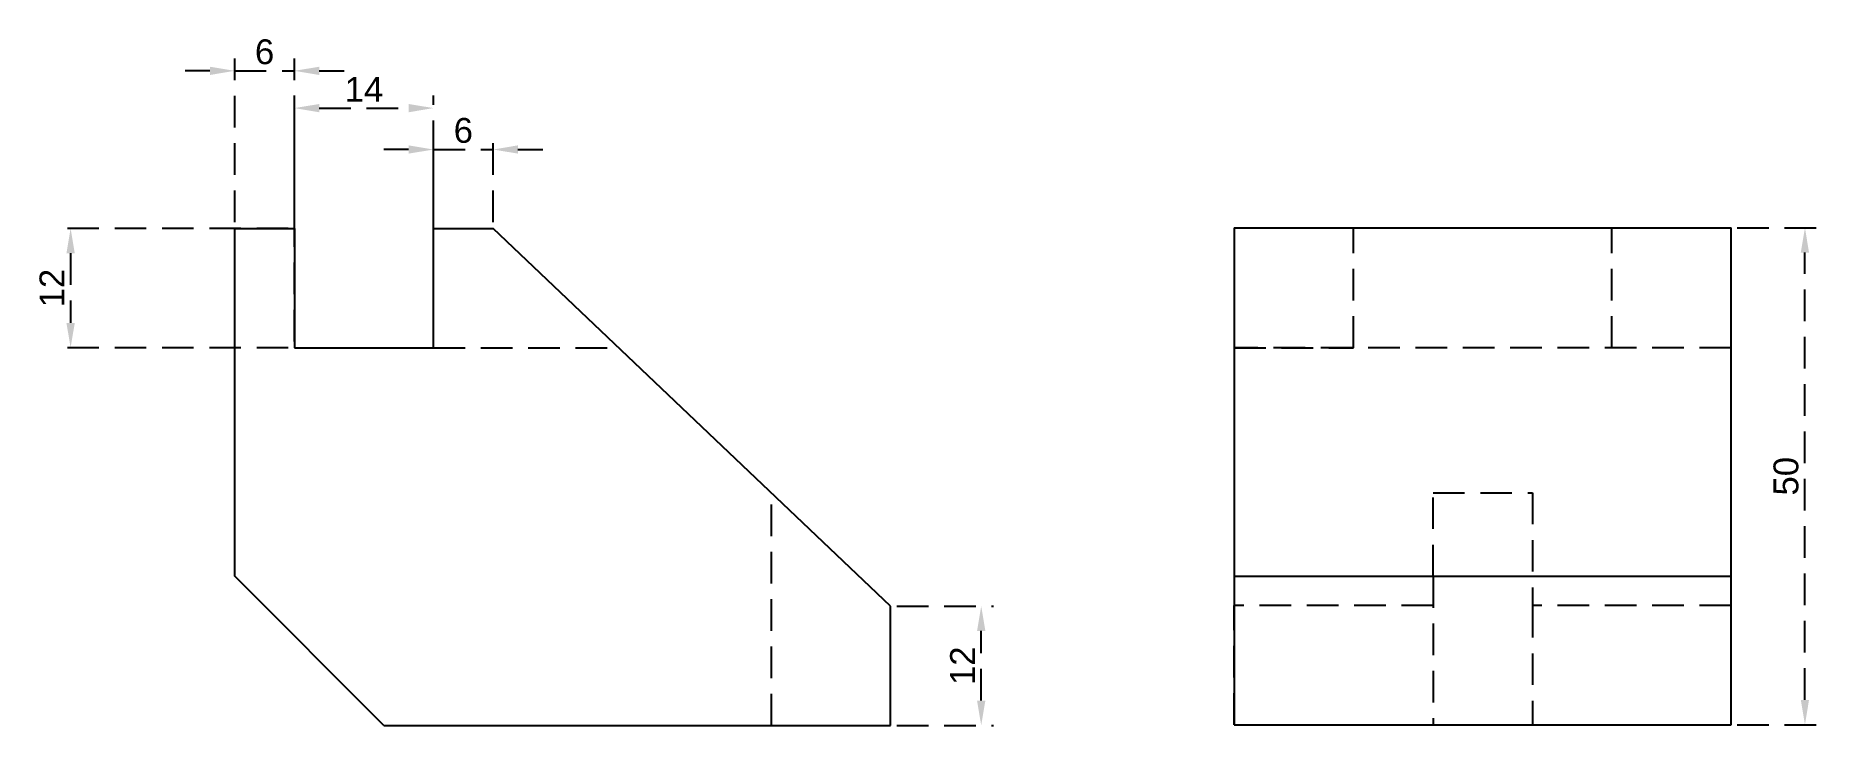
# Model space of a CAD drawing. Header units: millimetres. Extents: x 10603 to 10782, y 5191 to 5260.
import ezdxf

# ---------------------------------------------------------------- set-up
doc = ezdxf.new("R2010")
doc.units = ezdxf.units.MM
doc.linetypes.add('HIDDEN2', pattern=[4.7625, 3.175, -1.5875])
doc.styles.get("Standard").update_dxf_attribs({"font": 'arial.ttf'})
doc.dimstyles.new('ISO-25', dxfattribs={"dimtxt": 2.5, "dimasz": 2.5, "dimexe": 1.25, "dimexo": 0.625, "dimtad": 1, "dimtxsty": 'Standard', "dimcen": 2.5, "dimadec": 0, "dimazin": 0, "dimtfac": 1, "dimtmove": 0, "dimatfit": 3, "dimfxl": 1, "dimarcsym": 0})

# ---------------------------------------------------------------- blocks, each defined once
blk = doc.blocks.new('*D2')
at = {"color": 0, "linetype": 'HIDDEN2', "lineweight": -2, "transparency": 16777216}
for p, q in [((10689.31, 5202.5), (10699.05, 5202.5)), ((10697.8, 5193), (10697.8, 5200)), ((10689.31, 5190.5), (10699.05, 5190.5))]:
    blk.add_line(p, q, dxfattribs=at)
at = {"color": 0, "linetype": 'HIDDEN2', "transparency": 16777216}
for points in [[(10697.38, 5200), (10698.22, 5200), (10697.8, 5202.5)], [(10697.38, 5193), (10698.22, 5193), (10697.8, 5190.5)]]:
    blk.add_solid(points, dxfattribs=at)
at = {"layer": 'Defpoints', "color": 0, "linetype": 'HIDDEN2', "transparency": 16777216}
for p in [(10688.68, 5202.5), (10697.8, 5202.5), (10688.68, 5190.5)]:
    blk.add_point(p, dxfattribs=at)
at = {"color": 0, "linetype": 'HIDDEN2', "transparency": 16777216, "insert": (10695.92, 5196.5), "char_height": 2.5, "attachment_point": 5, "rotation": 90}
blk.add_mtext('12', dxfattribs=at)
blk = doc.blocks.new('*D3')
at = {"color": 0, "linetype": 'HIDDEN2', "lineweight": -2, "transparency": 16777216}
for p, q in [((10640.18, 5248.44), (10637.68, 5248.44)), ((10642.68, 5241.13), (10642.68, 5249.69)), ((10642.68, 5248.44), (10648.68, 5248.44)), ((10648.68, 5241.13), (10648.68, 5249.69)), ((10651.18, 5248.44), (10653.68, 5248.44))]:
    blk.add_line(p, q, dxfattribs=at)
at = {"color": 0, "linetype": 'HIDDEN2', "transparency": 16777216}
for points in [[(10640.18, 5248.86), (10640.18, 5248.03), (10642.68, 5248.44)], [(10651.18, 5248.86), (10651.18, 5248.03), (10648.68, 5248.44)]]:
    blk.add_solid(points, dxfattribs=at)
at = {"layer": 'Defpoints', "color": 0, "linetype": 'HIDDEN2', "transparency": 16777216}
for p in [(10648.68, 5248.44), (10642.68, 5240.5), (10648.68, 5240.5)]:
    blk.add_point(p, dxfattribs=at)
at = {"color": 0, "linetype": 'HIDDEN2', "transparency": 16777216, "insert": (10645.68, 5250.35), "char_height": 2.5, "attachment_point": 5}
blk.add_mtext('6', dxfattribs=at)
blk = doc.blocks.new('*D4')
at = {"color": 0, "linetype": 'HIDDEN2', "lineweight": -2, "transparency": 16777216}
for p, q in [((10628.68, 5229.13), (10628.68, 5253.86)), ((10642.68, 5229.13), (10642.68, 5253.86)), ((10631.18, 5252.61), (10640.18, 5252.61))]:
    blk.add_line(p, q, dxfattribs=at)
at = {"color": 0, "linetype": 'HIDDEN2', "transparency": 16777216}
for points in [[(10631.18, 5253.02), (10631.18, 5252.19), (10628.68, 5252.61)], [(10640.18, 5253.02), (10640.18, 5252.19), (10642.68, 5252.61)]]:
    blk.add_solid(points, dxfattribs=at)
at = {"layer": 'Defpoints', "color": 0, "linetype": 'HIDDEN2', "transparency": 16777216}
for p in [(10642.68, 5252.61), (10628.68, 5228.5), (10642.68, 5228.5)]:
    blk.add_point(p, dxfattribs=at)
at = {"color": 0, "linetype": 'HIDDEN2', "transparency": 16777216, "insert": (10635.68, 5254.49), "char_height": 2.5, "attachment_point": 5}
blk.add_mtext('14', dxfattribs=at)
blk = doc.blocks.new('*D5')
at = {"color": 0, "linetype": 'HIDDEN2', "lineweight": -2, "transparency": 16777216}
for p, q in [((10622.68, 5241.13), (10622.68, 5257.61)), ((10628.68, 5241.13), (10628.68, 5257.61)), ((10620.18, 5256.36), (10617.68, 5256.36)), ((10622.68, 5256.36), (10628.68, 5256.36)), ((10631.18, 5256.36), (10633.68, 5256.36))]:
    blk.add_line(p, q, dxfattribs=at)
at = {"color": 0, "linetype": 'HIDDEN2', "transparency": 16777216}
for points in [[(10620.18, 5256.77), (10620.18, 5255.94), (10622.68, 5256.36)], [(10631.18, 5256.77), (10631.18, 5255.94), (10628.68, 5256.36)]]:
    blk.add_solid(points, dxfattribs=at)
at = {"layer": 'Defpoints', "color": 0, "linetype": 'HIDDEN2', "transparency": 16777216}
for p in [(10628.68, 5256.36), (10622.68, 5240.5), (10628.68, 5240.5)]:
    blk.add_point(p, dxfattribs=at)
at = {"color": 0, "linetype": 'HIDDEN2', "transparency": 16777216, "insert": (10625.68, 5258.26), "char_height": 2.5, "attachment_point": 5}
blk.add_mtext('6', dxfattribs=at)
blk = doc.blocks.new('*D6')
at = {"color": 0, "linetype": 'HIDDEN2', "lineweight": -2, "transparency": 16777216}
for p, q in [((10628.06, 5240.5), (10604.91, 5240.5)), ((10606.16, 5238), (10606.16, 5231)), ((10628.06, 5228.5), (10604.91, 5228.5))]:
    blk.add_line(p, q, dxfattribs=at)
at = {"color": 0, "linetype": 'HIDDEN2', "transparency": 16777216}
for points in [[(10605.74, 5238), (10606.58, 5238), (10606.16, 5240.5)], [(10605.74, 5231), (10606.58, 5231), (10606.16, 5228.5)]]:
    blk.add_solid(points, dxfattribs=at)
at = {"layer": 'Defpoints', "color": 0, "linetype": 'HIDDEN2', "transparency": 16777216}
for p in [(10628.68, 5240.5), (10606.16, 5228.5), (10628.68, 5228.5)]:
    blk.add_point(p, dxfattribs=at)
at = {"color": 0, "linetype": 'HIDDEN2', "transparency": 16777216, "insert": (10604.28, 5234.5), "char_height": 2.5, "attachment_point": 5, "rotation": 90}
blk.add_mtext('12', dxfattribs=at)
blk = doc.blocks.new('*D8')
at = {"color": 0, "linetype": 'HIDDEN2', "lineweight": -2, "transparency": 16777216}
for p, q in [((10773.89, 5240.57), (10781.95, 5240.57)), ((10780.7, 5193.07), (10780.7, 5238.07)), ((10773.89, 5190.57), (10781.95, 5190.57))]:
    blk.add_line(p, q, dxfattribs=at)
at = {"color": 0, "linetype": 'HIDDEN2', "transparency": 16777216}
for points in [[(10780.28, 5238.07), (10781.11, 5238.07), (10780.7, 5240.57)], [(10780.28, 5193.07), (10781.11, 5193.07), (10780.7, 5190.57)]]:
    blk.add_solid(points, dxfattribs=at)
at = {"layer": 'Defpoints', "color": 0, "linetype": 'HIDDEN2', "transparency": 16777216}
for p in [(10773.27, 5240.57), (10780.7, 5240.57), (10773.27, 5190.57)]:
    blk.add_point(p, dxfattribs=at)
at = {"color": 0, "linetype": 'HIDDEN2', "transparency": 16777216, "insert": (10778.8, 5215.57), "char_height": 2.5, "attachment_point": 5, "rotation": 90}
blk.add_mtext('50', dxfattribs=at)

msp = doc.modelspace()

# ---------------------------------------------------------------- linework, layer by layer
for p, q in [((10622.682, 5205.503), (10622.682, 5240.503)), ((10622.682, 5240.503), (10628.682, 5240.503)), ((10628.682, 5240.503), (10628.682, 5228.503)), ((10642.682, 5228.503), (10642.682, 5240.503)), ((10642.682, 5240.503), (10648.682, 5240.503)), ((10688.682, 5202.503), (10648.682, 5240.503)), ((10723.269, 5240.566), (10723.269, 5190.566)), ((10723.269, 5240.566), (10773.269, 5240.566)), ((10773.269, 5190.566), (10773.269, 5240.566)), ((10628.682, 5228.503), (10642.682, 5228.503)), ((10637.682, 5190.503), (10622.682, 5205.503)), ((10723.269, 5205.503), (10773.269, 5205.503)), ((10688.682, 5190.503), (10688.682, 5202.503)), ((10637.682, 5190.503), (10688.682, 5190.503)), ((10723.269, 5190.566), (10773.269, 5190.566))]:
    msp.add_line(p, q)
at = {"linetype": 'HIDDEN2'}
for p, q in [((10735.269, 5228.503), (10735.269, 5240.503)), ((10761.269, 5228.503), (10761.269, 5240.503)), ((10642.682, 5228.503), (10661.313, 5228.503)), ((10773.269, 5228.503), (10723.269, 5228.503)), ((10723.269, 5228.503), (10735.269, 5228.503)), ((10676.682, 5190.503), (10676.682, 5213.903)), ((10743.269, 5205.503), (10743.269, 5213.906)), ((10743.269, 5213.906), (10753.269, 5213.906)), ((10743.269, 5213.903), (10753.269, 5213.903)), ((10753.269, 5213.906), (10753.269, 5202.503)), ((10743.269, 5205.503), (10743.269, 5190.566)), ((10723.269, 5190.566), (10723.269, 5202.566)), ((10743.269, 5202.566), (10723.269, 5202.566)), ((10773.269, 5202.566), (10753.269, 5202.566)), ((10753.269, 5202.503), (10753.269, 5190.503)), ((10773.269, 5190.566), (10773.269, 5202.566)), ((10743.269, 5190.566), (10743.269, 5190.503))]:
    msp.add_line(p, q, dxfattribs=at)

# ---------------------------------------------------------------- dimensions: what is measured, and where the dimension line sits
for base, p1, p2, picture, middle in [((10628.682, 5256.357), (10622.682, 5240.503), (10628.682, 5240.503), '*D5', (10625.682, 5258.259)), ((10642.682, 5252.607), (10628.682, 5228.503), (10642.682, 5228.503), '*D4', (10635.682, 5254.487)), ((10648.682, 5248.444), (10642.682, 5240.503), (10648.682, 5240.503), '*D3', (10645.682, 5250.345))]:
    dim = msp.add_linear_dim(base=base, p1=p1, p2=p2, dimstyle='ISO-25', dxfattribs=at)
    dim.commit()
    dim.dimension.update_dxf_attribs({"geometry": picture, "text_midpoint": middle})
for base, p1, p2, picture, middle in [((10606.161, 5228.503), (10628.682, 5240.503), (10628.682, 5228.503), '*D6', (10604.281, 5234.503)), ((10780.698, 5240.566), (10773.269, 5190.566), (10773.269, 5240.566), '*D8', (10778.797, 5215.566)), ((10697.8, 5202.503), (10688.682, 5190.503), (10688.682, 5202.503), '*D2', (10695.92, 5196.503))]:
    dim = msp.add_linear_dim(base=base, p1=p1, p2=p2, angle=90, dimstyle='ISO-25', dxfattribs=at)
    dim.commit()
    dim.dimension.update_dxf_attribs({"geometry": picture, "text_midpoint": middle})

doc.saveas('drawing.dxf')
